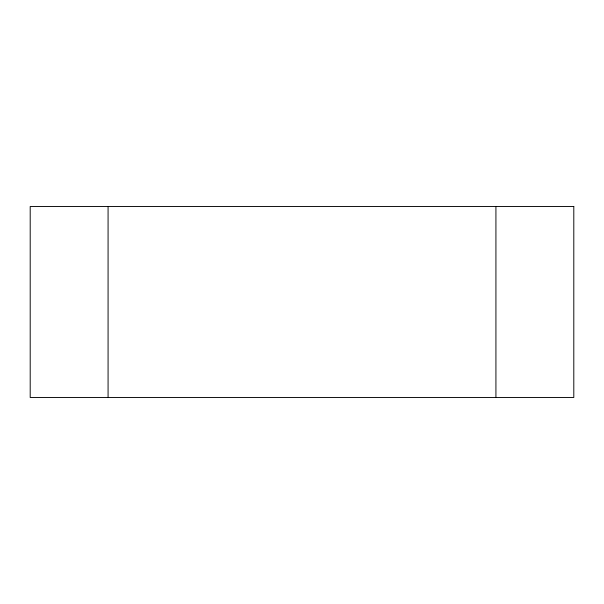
<?xml version="1.0" encoding="UTF-8"?>
<svg xmlns="http://www.w3.org/2000/svg" width="604" height="604" viewBox="0 0 604 604"><rect width="100%" height="100%" fill="white"/><g stroke="black" fill="none" stroke-linecap="round" stroke-linejoin="round"><path stroke-width="0.91" d="M495.922 206.508L495.922 397.492M108.078 206.508L108.078 397.492M573.8 206.508L30.2 206.508L30.2 397.492L573.8 397.492L573.8 206.508"/></g></svg>
